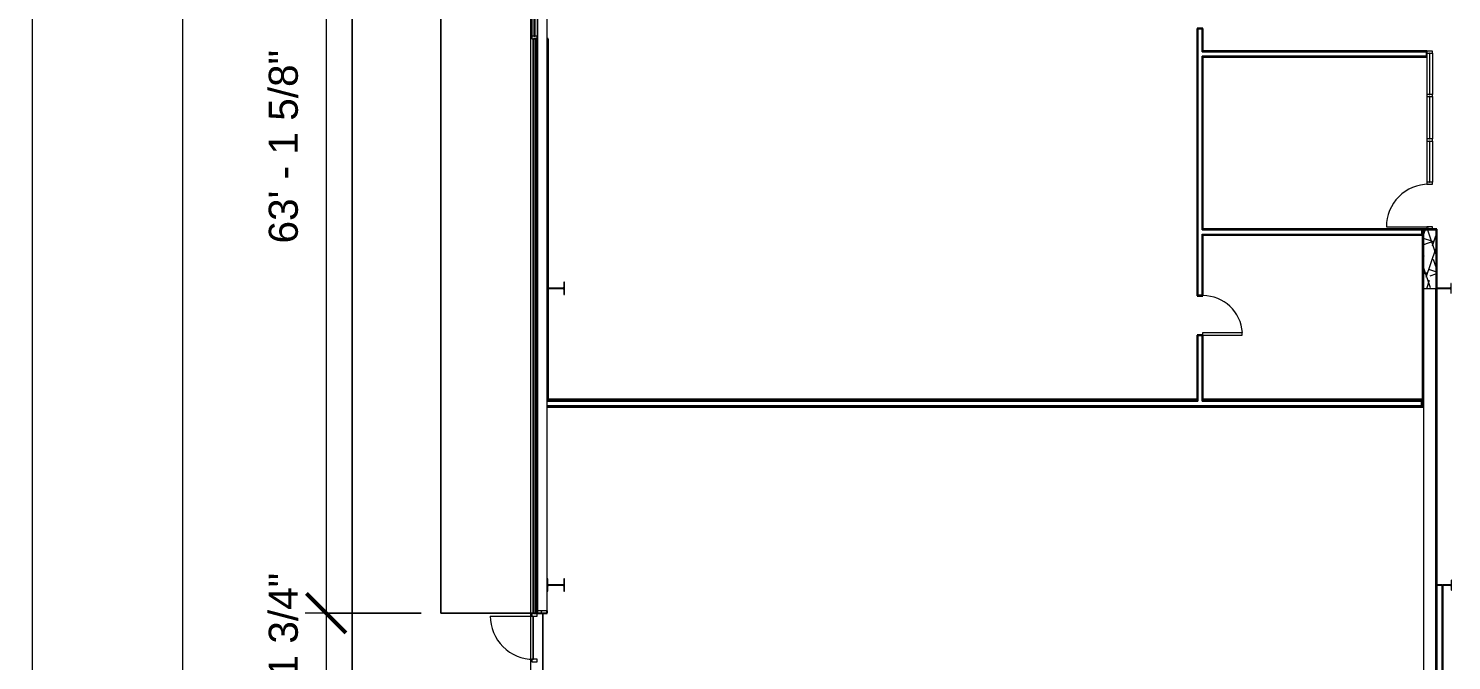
# Model space of a CAD drawing. Header units: inches. Extents: x 20008 to 27263, y -26025 to -19005.
# Drawn here: x 21648 to 22804, y -21688 to -21174 of the extents above; entities that cross this region are included whole.
import ezdxf

# ---------------------------------------------------------------- set-up
doc = ezdxf.new("R2010")
doc.units = ezdxf.units.IN
doc.header["$MEASUREMENT"] = 0
for name, color, linetype, lineweight in [('A-ANNO-DIMS', 211, 'Continuous', 9), ('A-ANNO-DIMS-256', 211, 'Continuous', 9), ('A-DOOR', 31, 'Continuous', 9), ('A-FLOR', 192, 'Continuous', 9), ('A-GLAZ-CURT', 52, 'Continuous', 9), ('A-GLAZ-CWMG', 51, 'Continuous', 9), ('A-WALL', 113, 'Continuous', 9), ('A-WALL-PATT', 111, 'Continuous', 25), ('C-TOPO', 7, 'Continuous', 9), ('Conc', 7, 'Continuous', 13), ('I-WALL', 2, 'Continuous', 9), ('L-SITE-WALL', 31, 'Continuous', 9), ('S-BEAM', 12, 'Continuous', 9), ('S-COLS', 52, 'Continuous', 9)]:
    doc.layers.add(name, color=color, linetype=linetype, lineweight=lineweight)
doc.styles.add('Arial_2', font='arial.ttf', dxfattribs={"height": 23.60479})
doc.dimstyles.new('Linear_-_3_32__Arial_1', dxfattribs={"dimscale": 12, "dimtxt": 24, "dimasz": 2.666667, "dimexe": 2, "dimexo": 1.333333, "dimgap": 1.333333, "dimtad": 1, "dimdec": 4, "dimrnd": 0.0625, "dimzin": 1, "dimdsep": 46, "dimlunit": 4, "dimtxsty": 'Arial_2', "dimblk1": 'OBLIQUE', "dimblk2": 'OBLIQUE', "dimsah": 1, "dimcen": 0.09, "dimdle": 2, "dimazin": 0, "dimtfac": 1, "dimtdec": 4, "dimtix": 1, "dimtmove": 0, "dimatfit": 3, "dimfxl": 1, "dimtvp": 1, "dimtfill": 1, "dimfrac": 2, "dimtolj": 1, "dimtzin": 0, "dimarcsym": 2})
pattern_1 = [(0, (0, 0), (81.92, 20.48), [3.379, -58.061, 3.379, -58.061, -327.68]), (0, (0, 0), (81.92, 20.48), [-122.88, 3.379, -119.501, 3.379, -58.061, -143.36]), (0, (0, 0), (81.92, 20.48), [-307.2, 3.379, -37.581, 3.379, -99.021]), (120, (30.72, 10.24), (-58.6962, 60.704801), [3.379, -58.061, 3.379, -58.061, -327.68]), (120, (30.72, 10.24), (-58.6962, 60.704801), [-122.88, 3.379, -119.501, 3.379, -58.061, -143.36]), (120, (30.72, 10.24), (-58.6962, 60.704801), [-307.2, 3.379, -37.581, 3.379, -99.021]), (240, (40.96, 51.2), (-23.2238, -81.184801), [3.379, -58.061, 3.379, -58.061, -327.68]), (240, (40.96, 51.2), (-23.2238, -81.184801), [-122.88, 3.379, -119.501, 3.379, -58.061, -143.36]), (240, (40.96, 51.2), (-23.2238, -81.184801), [-307.2, 3.379, -37.581, 3.379, -99.021])]
pattern_2 = [(161.57, (1.28, 1.28), (-10.24040374, -0.00056827), [0, -72.858, 8.09, 0]), (18.43, (-1.28, 1.28), (-10.24040374, 0.00056827), [0, -72.858, 8.09, 0]), (108.43, (1.28, 1.28), (5.1184649, -25.6019259), [24.282, -56.666]), (71.57, (-1.28, 1.28), (5.1184649, 25.6019259), [24.282, -56.666])]
pattern_3 = [(0, (0, 0), (0, 32), []), (90, (0, 0), (-32, 2e-15), [])]

# ---------------------------------------------------------------- blocks, each defined once
blk = doc.blocks.new('Struct_Xcel_Sports Complex_rvt-1-Site Plan - Phase 1')
at = {"layer": 'A-FLOR', "color": 7}
blk.add_line((22066.1, -21722.9), (22066.1, -21649.2), dxfattribs=at)
at = {"layer": 'L-SITE-WALL', "color": 7}
for p, q in [((22058.1, -21649.4), (22058.1, -21182.1)), ((22066.1, -21649.2), (22066.1, -21722.9)), ((22058.1, -21686.6), (22058.1, -21651.4))]:
    blk.add_line(p, q, dxfattribs=at)
blk = doc.blocks.new('Rectangular Mullion - Exterior 2_ x 4_5_-1146635-Site Plan - Phase 1')
at = {"layer": 'A-GLAZ-CWMG', "lineweight": 13}
for p, q in [((0, 3), (-2, 3)), ((-2, 3), (-2, -1.5)), ((0, -1.5), (0, 3)), ((-2, -1.5), (0, -1.5))]:
    blk.add_line(p, q, dxfattribs=at)
blk = doc.blocks.new('Girt_C - 10_D-1253530-Site Plan - Phase 1')
at = {"layer": 'S-BEAM'}
for p, q in [((22781.4, -21385.1), (22781.4, -22273.2)), ((22781.4, -21385.1), (22781.6, -21385.1)), ((22781.6, -21385.1), (22791.2, -21385.1)), ((22791.2, -21385.1), (22791.4, -21385.1)), ((22791.4, -22273.2), (22791.4, -21385.1)), ((22781.6, -22273.2), (22781.4, -22273.2)), ((22791.2, -22273.2), (22781.6, -22273.2)), ((22791.4, -22273.2), (22791.2, -22273.2))]:
    blk.add_line(p, q, dxfattribs=at)
blk = doc.blocks.new('Girt_C - 8_D-1405510-Site Plan - Phase 1')
at = {"layer": 'S-BEAM'}
for p, q in [((22061.6, -20895.6), (22061.6, -21647.2)), ((22061.6, -20895.6), (22061.8, -20895.6)), ((22061.8, -20895.6), (22069.5, -20895.6)), ((22069.5, -20895.6), (22069.6, -20895.6)), ((22069.6, -21647.2), (22069.6, -20895.6)), ((22061.8, -21647.2), (22061.6, -21647.2)), ((22069.5, -21647.2), (22061.8, -21647.2)), ((22069.6, -21647.2), (22069.5, -21647.2))]:
    blk.add_line(p, q, dxfattribs=at)
blk = doc.blocks.new('System Panel - INSULATED LOW-E GLAZING _SEE ELEVATIONS FOR U-FACTOR_ SHGC_ _ LT_-827433-Site Plan - Phase 1')
at = {"layer": 'A-GLAZ-CURT'}
for p, q in [((17.09375, -0.25), (-17.09375, -0.25)), ((-17.09375, -0.25), (-17.09375, -1.25)), ((-17.09375, -1.25), (-17.09375, -0.25)), ((17.09375, -0.25), (-17.09375, -0.25)), ((-17.09375, -1.25), (17.09375, -1.25)), ((-17.09375, -1.25), (17.09375, -1.25)), ((17.09375, -1.25), (17.09375, -0.25)), ((17.09375, -0.25), (17.09375, -1.25))]:
    blk.add_line(p, q, dxfattribs=at)
blk = doc.blocks.new('Rectangular Mullion - Exterior 2_ x 4_5_-V74-Site Plan - Phase 1')
at = {"layer": 'A-GLAZ-CWMG'}
for p, q in [((22057, -22300.4), (22057, -22334.6)), ((22061.5, -22300.4), (22061.5, -22334.6))]:
    blk.add_line(p, q, dxfattribs=at)
blk = doc.blocks.new('Door_Single_Storefront - one-1371407-Site Plan - Phase 1')
at = {"layer": 'A-DOOR'}
blk.add_line((-17.21875, 34.4375), (-17.21875, 0), dxfattribs=at)
blk.add_arc((-17.21875, 0), 34.4375, 360, 90, dxfattribs=at)
blk = doc.blocks.new('System Panel - Interior Glazing-1576800-Site Plan - Phase 1')
at = {"layer": 'A-GLAZ-CURT'}
for p, q in [((16.71875, -0.5625), (-16.71875, -0.5625)), ((-16.71875, -0.5625), (-16.71875, -0.9375)), ((-16.71875, -0.9375), (16.71875, -0.9375)), ((16.71875, -0.9375), (16.71875, -0.5625))]:
    blk.add_line(p, q, dxfattribs=at)
blk = doc.blocks.new('System Panel - Interior Glazing-1220293-Site Plan - Phase 1')
at = {"layer": 'A-GLAZ-CURT'}
for p, q in [((17.21875, -0.5625), (-17.21875, -0.5625)), ((-17.21875, -0.5625), (-17.21875, -0.9375)), ((-17.21875, -0.9375), (17.21875, -0.9375)), ((17.21875, -0.9375), (17.21875, -0.5625))]:
    blk.add_line(p, q, dxfattribs=at)
blk = doc.blocks.new('Rectangular Mullion - Interior 1_75_ x 4_5_-1575586-Site Plan - Phase 1')
at = {"layer": 'A-GLAZ-CWMG'}
for p, q in [((22784.1, -21229.1), (22784.1, -21263.6)), ((22788.6, -21229.1), (22788.6, -21263.6))]:
    blk.add_line(p, q, dxfattribs=at)
blk = doc.blocks.new('Rectangular Mullion - Interior 1_75_ x 4_5_-1575597-Site Plan - Phase 1')
at = {"layer": 'A-GLAZ-CWMG', "lineweight": 13}
for p, q in [((0, 3), (-1.75, 3)), ((-1.75, 3), (-1.75, -1.5)), ((0, -1.5), (0, 3)), ((-1.75, -1.5), (0, -1.5))]:
    blk.add_line(p, q, dxfattribs=at)
blk = doc.blocks.new('Rectangular Mullion - Interior 1_75_ x 4_5_-1575587-Site Plan - Phase 1')
at = {"layer": 'A-GLAZ-CWMG', "lineweight": 13}
for p, q in [((-0.875, 3), (0.875, 3)), ((-0.875, -1.5), (-0.875, 3)), ((0.875, 3), (0.875, -1.5)), ((0.875, -1.5), (-0.875, -1.5))]:
    blk.add_line(p, q, dxfattribs=at)
blk = doc.blocks.new('Rectangular Mullion - Interior 1_75_ x 4_5_-1220297-Site Plan - Phase 1')
at = {"layer": 'A-GLAZ-CWMG', "lineweight": 13}
for p, q in [((-1.75, 3), (0, 3)), ((-1.75, -1.5), (-1.75, 3)), ((0, 3), (0, -1.5)), ((0, -1.5), (-1.75, -1.5))]:
    blk.add_line(p, q, dxfattribs=at)
blk = doc.blocks.new('Door_Single_Storefront - one-1371400-Site Plan - Phase 1')
at = {"layer": 'A-DOOR'}
blk.add_line((-17.59375, -35.1875), (-17.59375, 0), dxfattribs=at)
blk.add_arc((-17.59375, 0), 35.1875, 270, 0, dxfattribs=at)
blk = doc.blocks.new('Rectangular Mullion - Exterior 2_ x 4_5_-1305178-Site Plan - Phase 1')
at = {"layer": 'A-GLAZ-CWMG', "lineweight": 13}
for p, q in [((0, 1.5), (-2, 1.5)), ((-2, 1.5), (-2, -3)), ((0, -3), (0, 1.5)), ((-2, -3), (0, -3))]:
    blk.add_line(p, q, dxfattribs=at)
blk = doc.blocks.new('Rectangular Mullion - Exterior 2_ x 4_5_-827470-Site Plan - Phase 1')
at = {"layer": 'A-GLAZ-CWMG', "lineweight": 13}
for p, q in [((-1, 1.5), (1, 1.5)), ((-1, -3), (-1, 1.5)), ((1, 1.5), (1, -3)), ((1, -3), (-1, -3))]:
    blk.add_line(p, q, dxfattribs=at)
blk = doc.blocks.new('Single-Flush - 32_ x 84_-489871-Site Plan - Phase 1')
at = {"layer": 'A-DOOR', "lineweight": 13}
for p, q in [((14, 2.4), (14, 34.4)), ((16, 34.4), (14, 34.4)), ((16, 2.4), (16, 34.4)), ((16, 2.4), (14, 2.4))]:
    blk.add_line(p, q, dxfattribs=at)
at = {"layer": 'A-DOOR'}
blk.add_arc((16, 2.4), 32.1, 93.5759, 180, dxfattribs=at)
blk = doc.blocks.new('Round Bar - 1_-1251605-Site Plan - Phase 1')
at = {"layer": 'S-BEAM'}
for p, q in [((22796.3, -21626.3), (22796.3, -21749)), ((22797.3, -21749), (22797.3, -21626.3))]:
    blk.add_line(p, q, dxfattribs=at)
for start_param, end_param in [(0, 3.141593), (3.141593, 6.283185)]:
    blk.add_ellipse((22796.8, -21626.3), major_axis=(0.5, 0), ratio=0.836579, start_param=start_param, end_param=end_param, dxfattribs=at)
blk = doc.blocks.new('System Panel - Interior Glazing-1220302-Site Plan - Phase 1')
at = {"layer": 'A-GLAZ-CURT'}
for p, q in [((16.71875, -0.5625), (-16.71875, -0.5625)), ((-16.71875, -0.5625), (-16.71875, -0.9375)), ((-16.71875, -0.9375), (16.71875, -0.9375)), ((16.71875, -0.9375), (16.71875, -0.5625))]:
    blk.add_line(p, q, dxfattribs=at)
blk = doc.blocks.new('Rectangular Mullion - Interior 1_75_ x 4_5_-1574000-Site Plan - Phase 1')
at = {"layer": 'A-GLAZ-CWMG'}
for p, q in [((22784.1, -21196.9), (22784.1, -21227.4)), ((22788.6, -21193.9), (22788.6, -21227.4))]:
    blk.add_line(p, q, dxfattribs=at)
blk = doc.blocks.new('Rectangular Mullion - Interior 1_75_ x 4_5_-1220290-Site Plan - Phase 1')
at = {"layer": 'A-GLAZ-CWMG', "lineweight": 13}
for p, q in [((-0.875, 3), (0.875, 3)), ((-0.875, -1.5), (-0.875, 3)), ((0.875, 3), (0.875, -1.5)), ((0.875, -1.5), (-0.875, -1.5))]:
    blk.add_line(p, q, dxfattribs=at)
blk = doc.blocks.new('Rectangular Mullion - Exterior 2_ x 4_5_-V81-Site Plan - Phase 1')
at = {"layer": 'A-GLAZ-CWMG'}
for p, q in [((22784.1, -21265.3), (22784.1, -21298.7)), ((22788.6, -21265.3), (22788.6, -21298.7))]:
    blk.add_line(p, q, dxfattribs=at)
blk = doc.blocks.new('DIMBLOCK35-Site Plan - Phase 1')
at = {"layer": 'A-ANNO-DIMS-256', "transparency": 16777216}
for p, q in [((21651.2, -19417.1), (21651.2, -23103.1)), ((21657.9, -19441.1), (21627.2, -19441.1)), ((21651.2, -19441.1), (21657.9, -19441.1)), ((22015.2, -23103.1), (21627.2, -23103.1)), ((21651.2, -23103.1), (22015.2, -23103.1))]:
    blk.add_line(p, q, dxfattribs=at)
at = {"layer": 'A-ANNO-DIMS-256', "lineweight": 50, "transparency": 16777216}
for p, q in [((21651.2, -19441.1), (21635.2, -19425.1)), ((21651.2, -19441.1), (21667.2, -19457.1)), ((21651.2, -23103.1), (21635.2, -23087.1)), ((21651.2, -23103.1), (21667.2, -23119.1))]:
    blk.add_line(p, q, dxfattribs=at)
at = {"layer": 'A-ANNO-DIMS-256', "color": 0, "transparency": 16777216, "insert": (21604.6, -21332.1), "char_height": 23.6, "width": 144, "attachment_point": 1, "rotation": 90, "line_spacing_factor": 0.938532, "style": 'Arial_2', "bg_fill": 3, "box_fill_scale": 1.25, "bg_fill_color": 0, "bg_fill_transparency": 0}
blk.add_mtext('305\' - 2"', dxfattribs=at)
blk = doc.blocks.new('_Oblique')
at = {"color": 0, "linetype": 'ByBlock', "lineweight": -2}
blk.add_line((-0.5, -0.5), (0.5, 0.5), dxfattribs=at)
blk = doc.blocks.new('DIMBLOCK67-Site Plan - Phase 1')
at = {"layer": 'A-ANNO-DIMS-256', "lineweight": 50, "transparency": 16777216}
for p, q in [((21890.1, -20891.6), (21874.1, -20875.6)), ((21890.1, -20891.6), (21906.1, -20907.6)), ((21890.1, -21649.2), (21874.1, -21633.2)), ((21890.1, -21649.2), (21906.1, -21665.2))]:
    blk.add_line(p, q, dxfattribs=at)
at = {"layer": 'A-ANNO-DIMS-256', "transparency": 16777216}
for p, q in [((21890.1, -20867.6), (21890.1, -21649.2)), ((22042.8, -20891.6), (21866.1, -20891.6)), ((21890.1, -20891.6), (22042.8, -20891.6)), ((21967.2, -21649.2), (21866.1, -21649.2)), ((21890.1, -21649.2), (21967.2, -21649.2))]:
    blk.add_line(p, q, dxfattribs=at)
at = {"layer": 'A-ANNO-DIMS-256', "color": 0, "transparency": 16777216, "insert": (21843.4, -21348.6), "char_height": 23.605, "width": 187.865, "attachment_point": 1, "rotation": 90, "line_spacing_factor": 0.938532, "style": 'Arial_2', "bg_fill": 3, "box_fill_scale": 1.25, "bg_fill_color": 0, "bg_fill_transparency": 0}
blk.add_mtext('63\' - 1 5/8"', dxfattribs=at)
blk = doc.blocks.new('DIMBLOCK68-Site Plan - Phase 1')
at = {"layer": 'A-ANNO-DIMS-256', "lineweight": 50, "transparency": 16777216}
for p, q in [((21890.1, -21649.2), (21874.1, -21633.2)), ((21890.1, -21649.2), (21906.1, -21665.2)), ((21890.1, -21722.9), (21874.1, -21706.9)), ((21890.1, -21722.9), (21906.1, -21738.9))]:
    blk.add_line(p, q, dxfattribs=at)
at = {"layer": 'A-ANNO-DIMS-256', "transparency": 16777216}
for p, q in [((21967.2, -21649.2), (21866.1, -21649.2)), ((21890.1, -21649.2), (21890.1, -21722.9)), ((21890.1, -21649.2), (21967.2, -21649.2)), ((21967.2, -21722.9), (21866.1, -21722.9)), ((21890.1, -21722.9), (21967.2, -21722.9))]:
    blk.add_line(p, q, dxfattribs=at)
at = {"layer": 'A-ANNO-DIMS-256', "color": 0, "transparency": 16777216, "insert": (21843.4, -21755.3), "char_height": 23.605, "width": 166.154, "attachment_point": 1, "rotation": 90, "line_spacing_factor": 0.938532, "style": 'Arial_2', "bg_fill": 3, "box_fill_scale": 1.25, "bg_fill_color": 0, "bg_fill_transparency": 0}
blk.add_mtext('6\' - 1 3/4"', dxfattribs=at)
blk = doc.blocks.new('DIMBLOCK84-Site Plan - Phase 1')
at = {"layer": 'A-ANNO-DIMS-256', "lineweight": 50, "transparency": 16777216}
for p, q in [((21773.6, -20891.6), (21757.6, -20875.6)), ((21773.6, -20891.6), (21789.6, -20907.6)), ((21773.6, -22798.8), (21757.6, -22782.8)), ((21773.6, -22798.8), (21789.6, -22814.8))]:
    blk.add_line(p, q, dxfattribs=at)
at = {"layer": 'A-ANNO-DIMS-256', "transparency": 16777216}
for p, q in [((22042.8, -20891.6), (21749.6, -20891.6)), ((21773.6, -22798.8), (21773.6, -20891.6)), ((21773.6, -20891.6), (22042.8, -20891.6)), ((22042.1, -22798.8), (21749.6, -22798.8)), ((21773.6, -22798.8), (22042.1, -22798.8))]:
    blk.add_line(p, q, dxfattribs=at)
at = {"layer": 'A-ANNO-DIMS-256', "color": 0, "transparency": 16777216, "insert": (21726.9, -21941.5), "char_height": 23.605, "width": 231.286, "attachment_point": 1, "rotation": 90, "line_spacing_factor": 0.938532, "style": 'Arial_2', "bg_fill": 3, "box_fill_scale": 1.25, "bg_fill_color": 0, "bg_fill_transparency": 0}
blk.add_mtext('158\' - 11 1/4"', dxfattribs=at)

msp = doc.modelspace()

# ---------------------------------------------------------------- hatches: boundary and pattern name
at = {"layer": 'A-WALL-PATT', "lineweight": 9}
h = msp.add_hatch(dxfattribs=at)
h.set_pattern_fill('FP_9', color=256, style=0, pattern_type=2)
h.set_pattern_definition(pattern_1)
h.paths.add_polyline_path([(22598.024991, -21475.42781), (22598.024991, -21423.67781), (22599.774991, -21423.67781), (22599.774991, -21423.05281), (22597.399991, -21423.05281), (22597.399991, -21475.42781)], flags=0)
h.paths.add_polyline_path([(22599.774991, -21391.05281), (22599.774991, -21390.42781), (22598.024991, -21390.42781), (22598.024991, -21174.39656), (22599.774991, -21174.39656), (22599.774991, -21173.77156), (22597.399991, -21173.77156), (22597.399991, -21391.05281)], flags=0)
h.paths.add_polyline_path([(22599.774991, -21139.33406), (22599.774991, -21138.70906), (22598.024991, -21138.70906), (22598.024991, -20950.24031), (22599.774991, -20950.24031), (22599.774991, -20949.61531), (22597.399991, -20949.61531), (22597.399991, -21139.33406)], flags=0)
h.paths.add_polyline_path([(22599.774991, -20913.61531), (22599.774991, -20912.99031), (22598.024991, -20912.99031), (22598.024991, -20899.55281), (22597.399991, -20899.55281), (22597.399991, -20913.61531)], flags=0)
h = msp.add_hatch(dxfattribs=at)
h.set_pattern_fill('FP_9', color=256, style=0, pattern_type=2)
h.set_pattern_definition(pattern_1)
h.paths.add_polyline_path([(22601.524991, -21475.42781), (22602.149991, -21475.42781), (22602.149991, -21423.05281), (22599.774991, -21423.05281), (22599.774991, -21423.67781), (22601.524991, -21423.67781), (22601.524991, -21431.789601)], flags=0)
h.paths.add_polyline_path([(22602.149991, -21391.05281), (22602.149991, -21341.05281), (22601.524991, -21341.05281), (22601.524991, -21390.42781), (22599.774991, -21390.42781), (22599.774991, -21391.05281)], flags=0)
h.paths.add_polyline_path([(22602.149991, -21337.55281), (22602.149991, -21196.30281), (22601.524991, -21196.30281), (22601.524991, -21337.55281)], flags=0)
h.paths.add_polyline_path([(22602.149991, -21192.80281), (22602.149991, -21173.77156), (22599.774991, -21173.77156), (22599.774991, -21174.39656), (22601.524991, -21174.39656), (22601.524991, -21192.80281)], flags=0)
h.paths.add_polyline_path([(22599.774991, -21139.33406), (22602.149991, -21139.33406), (22602.149991, -21134.42781), (22601.524991, -21134.42781), (22601.524991, -21138.70906), (22599.774991, -21138.70906)], flags=0)
h.paths.add_polyline_path([(22601.524991, -21130.92781), (22602.149991, -21130.92781), (22602.149991, -20949.61531), (22599.774991, -20949.61531), (22599.774991, -20950.24031), (22601.524991, -20950.24031), (22601.524991, -21055.452101)], flags=0)
h.paths.add_polyline_path([(22599.774991, -20913.61531), (22602.149991, -20913.61531), (22602.149991, -20899.55281), (22601.524991, -20899.55281), (22601.524991, -20912.99031), (22599.774991, -20912.99031)], flags=0)
h = msp.add_hatch(dxfattribs=at)
h.set_pattern_fill('FP_12', color=256, style=0, pattern_type=2)
h.set_pattern_definition(pattern_3)
h.paths.add_polyline_path([(22060.140225, -21478.42781), (22061.140225, -21478.42781), (22061.140225, -21182.11531), (22060.140225, -21182.11531), (22060.140225, -21458.670851)], flags=0)
h = msp.add_hatch(dxfattribs=at)
h.set_pattern_fill('FP_9', color=256, style=0, pattern_type=2)
h.set_pattern_definition(pattern_1)
h.paths.add_polyline_path([(22783.514225, -21192.80281), (22784.139225, -21192.80281), (22784.139225, -21192.17781), (22602.149991, -21192.17781), (22602.149991, -21192.80281), (22645.665082, -21192.80281)], flags=0)
h = msp.add_hatch(dxfattribs=at)
h.set_pattern_fill('FP_9', color=256, style=0, pattern_type=2)
h.set_pattern_definition(pattern_1)
h.paths.add_polyline_path([(22602.149991, -21196.92781), (22784.139225, -21196.92781), (22784.139225, -21192.80281), (22783.514225, -21192.80281), (22783.514225, -21196.30281), (22602.149991, -21196.30281)], flags=0)
h = msp.add_hatch(dxfattribs=at)
h.set_pattern_fill('FP_9', color=256, style=0, pattern_type=2)
h.set_pattern_definition(pattern_1)
h.paths.add_polyline_path([(22780.014225, -21337.55281), (22780.639225, -21337.55281), (22780.639225, -21336.92781), (22602.149991, -21336.92781), (22602.149991, -21337.55281), (22645.665082, -21337.55281)], flags=0)
h = msp.add_hatch(dxfattribs=at)
h.set_pattern_fill('FP_9', color=256, style=0, pattern_type=2)
h.set_pattern_definition(pattern_1)
h.paths.add_polyline_path([(22602.149991, -21341.67781), (22780.639225, -21341.67781), (22780.639225, -21337.55281), (22780.014225, -21337.55281), (22780.014225, -21341.05281), (22602.149991, -21341.05281)], flags=0)
h = msp.add_hatch(dxfattribs=at)
h.set_pattern_fill('FP_10', color=256, style=0, pattern_type=2)
h.set_pattern_definition(pattern_2)
h.paths.add_polyline_path([(22781.390225, -21480.67781), (22781.4996, -21385.05281), (22791.389225, -21385.05281), (22791.389225, -21337.67781), (22781.389225, -21337.67781), (22781.389225, -21480.67781)], flags=0)
h = msp.add_hatch(dxfattribs=at)
h.set_pattern_fill('FP_9', color=256, style=0, pattern_type=2)
h.set_pattern_definition(pattern_1)
h.paths.add_polyline_path([(22780.639225, -21476.05281), (22780.639225, -21475.42781), (22601.524991, -21475.42781), (22601.524991, -21476.05281), (22780.014225, -21476.05281)], flags=0)
h.paths.add_polyline_path([(22084.489082, -21476.05281), (22598.024991, -21476.05281), (22598.024991, -21475.42781), (22069.640225, -21475.42781), (22069.640225, -21476.05281), (22070.390225, -21476.05281)], flags=0)
h = msp.add_hatch(dxfattribs=at)
h.set_pattern_fill('FP_9', color=256, style=0, pattern_type=2)
h.set_pattern_definition(pattern_1)
h.paths.add_polyline_path([(22780.639225, -21481.42781), (22780.639225, -21476.05281), (22780.014225, -21476.05281), (22780.014225, -21480.80281), (22069.640225, -21480.80281), (22069.640225, -21481.42781), (22779.278416, -21481.42781)], flags=0)
h = msp.add_hatch(dxfattribs=at)
h.set_pattern_fill('FP_9', color=256, style=0, pattern_type=2)
h.set_pattern_definition(pattern_1)
h.paths.add_polyline_path([(22779.389225, -21476.67781), (22780.014225, -21476.67781), (22780.014225, -21476.05281), (22601.524991, -21476.05281), (22601.524991, -21476.67781), (22779.278416, -21476.67781)], flags=0)
h.paths.add_polyline_path([(22598.024991, -21476.67781), (22598.024991, -21476.05281), (22069.640225, -21476.05281), (22069.640225, -21476.67781), (22538.774416, -21476.67781)], flags=0)
h = msp.add_hatch(dxfattribs=at)
h.set_pattern_fill('FP_9', color=256, style=0, pattern_type=2)
h.set_pattern_definition(pattern_1)
h.paths.add_polyline_path([(22779.278416, -21480.80281), (22780.014225, -21480.80281), (22780.014225, -21476.67781), (22779.389225, -21476.67781), (22779.278416, -21480.17781), (22069.640225, -21480.17781), (22069.640225, -21480.80281), (22752.555749, -21480.80281)], flags=0)
h = msp.add_hatch(dxfattribs=at)
h.set_pattern_fill('FP_12', color=256, style=0, pattern_type=2)
h.set_pattern_definition(pattern_3)
h.paths.add_polyline_path([(22061.140225, -21649.17781), (22061.140225, -21478.42781), (22060.140225, -21478.42781), (22060.140225, -21649.17781)], flags=0)
h = msp.add_hatch(dxfattribs=at)
h.set_pattern_fill('FP_10', color=256, style=0, pattern_type=2)
h.set_pattern_definition(pattern_2)
h.paths.add_polyline_path([(22061.640225, -21649.17781), (22069.640225, -21649.17781), (22069.53085, -21647.22781), (22061.640225, -21647.22781)], flags=0)
at = {"layer": 'S-COLS'}
h = msp.add_hatch(dxfattribs=at)
h.set_pattern_fill('FP_8', color=256, style=0, pattern_type=2)
h.set_pattern_definition([(45, (0, 0), (-25.342707, 25.342707), []), (45, (0, 38.4), (-25.342707, 25.342707), [])])
h.paths.add_polyline_path([(22069.640225, -21631.30281), (22070.073819, -21631.30281), (22070.073819, -21627.138748), (22070.276327, -21626.64985), (22070.765225, -21626.447342), (22082.515225, -21626.447342), (22083.004123, -21626.64985), (22083.206632, -21627.138748), (22083.206632, -21631.30281), (22083.640225, -21631.30281), (22083.640225, -21621.30281), (22083.206632, -21621.30281), (22083.206632, -21625.466873), (22083.004123, -21625.955771), (22082.515225, -21626.158279), (22070.765225, -21626.158279), (22070.276327, -21625.955771), (22070.073819, -21625.466873), (22070.073819, -21621.30281), (22069.640225, -21621.30281)], flags=0)

# ---------------------------------------------------------------- linework, layer by layer
at = {"layer": 'A-WALL'}
for p, q in [((22601.524991, -21174.39656), (22598.024991, -21174.39656)), ((22598.024991, -21174.39656), (22598.024991, -21390.42781)), ((22601.524991, -21192.80281), (22601.524991, -21174.39656)), ((22058.640225, -21182.11531), (22058.640225, -21649.17781)), ((22060.140225, -21182.11531), (22060.140225, -21649.17781)), ((22061.140225, -21182.11531), (22061.140225, -21649.17781)), ((22601.524991, -21192.80281), (22783.514225, -21192.80281)), ((22783.514225, -21196.30281), (22601.524991, -21196.30281)), ((22601.524991, -21337.55281), (22601.524991, -21196.30281)), ((22783.514225, -21192.80281), (22783.514225, -21196.30281)), ((22601.524991, -21337.55281), (22780.014225, -21337.55281)), ((22780.014225, -21341.05281), (22780.014225, -21337.55281)), ((22791.389225, -21337.67781), (22781.389225, -21337.67781)), ((22781.389225, -21337.67781), (22781.389225, -21385.05281)), ((22791.389225, -21337.67781), (22791.389225, -21385.05281)), ((22601.524991, -21390.42781), (22601.524991, -21341.05281)), ((22601.524991, -21341.05281), (22780.014225, -21341.05281)), ((22598.024991, -21390.42781), (22601.524991, -21390.42781)), ((22601.524991, -21423.67781), (22598.024991, -21423.67781)), ((22598.024991, -21423.67781), (22598.024991, -21476.67781)), ((22601.524991, -21476.67781), (22601.524991, -21423.67781)), ((22069.640225, -21475.42781), (22070.390225, -21475.42781)), ((22069.640225, -21476.05281), (22598.024991, -21476.05281)), ((22069.640225, -21476.67781), (22598.024991, -21476.67781)), ((22601.524991, -21476.05281), (22780.014225, -21476.05281)), ((22601.524991, -21476.67781), (22779.389225, -21476.67781)), ((22779.389225, -21476.67781), (22779.389225, -21480.17781)), ((22780.014225, -21480.80281), (22780.014225, -21476.05281)), ((22061.140225, -21478.42781), (22060.140225, -21478.42781)), ((22069.640225, -21480.17781), (22779.389225, -21480.17781)), ((22069.640225, -21480.80281), (22780.014225, -21480.80281)), ((22061.640225, -21647.22781), (22061.640225, -21649.17781))]:
    msp.add_line(p, q, dxfattribs=at)
at = {"layer": 'A-WALL', "lineweight": 25}
for p, q in [((22061.665346, -21182.11531), (22058.327725, -21182.11531)), ((22058.327725, -21182.11531), (22058.327725, -21649.17781)), ((22070.390225, -21182.11531), (22069.615105, -21182.11531)), ((22070.390225, -21475.42781), (22070.390225, -21182.11531)), ((22058.327725, -21649.17781), (22069.640225, -21649.17781)), ((22069.640225, -21649.17781), (22069.640225, -21647.22781))]:
    msp.add_line(p, q, dxfattribs=at)
at = {"layer": 'C-TOPO'}
for p, q in [((21911.235352, -21862.349121), (21911.235352, -19983.101074)), ((21911.235352, -19983.101074), (21911.235352, -21862.349121)), ((21983.235352, -19983.101074), (21983.235352, -21649.177734)), ((21983.235352, -21649.177734), (21983.235352, -19983.101074)), ((21983.235352, -21649.177734), (22058.140137, -21649.177734)), ((22058.140137, -21649.177734), (21983.235352, -21649.177734)), ((22058.140137, -21649.177734), (22058.140137, -21649.42781)), ((22058.140137, -21649.42781), (22058.140137, -21649.177734)), ((22058.140137, -21651.42781), (22058.140137, -21686.61531)), ((22058.140137, -21686.61531), (22058.140137, -21651.42781))]:
    msp.add_line(p, q, dxfattribs=at)
at = {"layer": 'Conc'}
for p, q in [((21911.235225, -19983.100554), (21911.235225, -22892.070698)), ((21983.235225, -19983.100554), (21983.235225, -21649.17781)), ((21983.235225, -21649.17781), (22058.140225, -21649.17781))]:
    msp.add_line(p, q, dxfattribs=at)
at = {"layer": 'I-WALL', "lineweight": 25}
for p, q in [((22597.399991, -21173.77156), (22597.399991, -21391.05281)), ((22602.149991, -21173.77156), (22597.399991, -21173.77156)), ((22602.149991, -21192.17781), (22602.149991, -21173.77156)), ((22784.139225, -21192.17781), (22602.149991, -21192.17781)), ((22602.149991, -21196.92781), (22784.139225, -21196.92781)), ((22602.149991, -21336.92781), (22602.149991, -21196.92781)), ((22784.139225, -21196.92781), (22784.139225, -21192.17781)), ((22792.139225, -21336.92781), (22602.149991, -21336.92781)), ((22780.639225, -21336.92781), (22780.639225, -21481.42781)), ((22780.639225, -21341.67781), (22780.639225, -21336.92781)), ((22792.139225, -22276.55281), (22792.139225, -21336.92781)), ((22602.149991, -21391.05281), (22602.149991, -21341.67781)), ((22602.149991, -21341.67781), (22780.639225, -21341.67781)), ((22597.399991, -21391.05281), (22602.149991, -21391.05281)), ((22597.399991, -21423.05281), (22597.399991, -21475.42781)), ((22602.149991, -21423.05281), (22597.399991, -21423.05281)), ((22602.149991, -21475.42781), (22602.149991, -21423.05281)), ((22597.399991, -21475.42781), (22070.390225, -21475.42781)), ((22780.639225, -21475.42781), (22602.149991, -21475.42781)), ((22780.639225, -21481.42781), (22780.639225, -21475.42781)), ((22069.640225, -21481.42781), (22781.389225, -21481.42781)), ((22792.139225, -21481.42781), (22791.389225, -21481.42781))]:
    msp.add_line(p, q, dxfattribs=at)
at = {"layer": 'L-SITE-WALL'}
for p, q in [((22056.140225, -22800.80281), (22056.140225, -20889.55281)), ((22058.140225, -21182.11531), (22058.140225, -21649.42781)), ((22058.140225, -21651.42781), (22058.140225, -21686.61531))]:
    msp.add_line(p, q, dxfattribs=at)
at = {"layer": 'S-COLS', "lineweight": 15}
for p, q in [((22070.073819, -21380.05281), (22069.640225, -21380.05281)), ((22070.073819, -21384.216873), (22070.073819, -21380.05281)), ((22083.640225, -21380.05281), (22083.206632, -21380.05281)), ((22083.206632, -21380.05281), (22083.206632, -21384.216873)), ((22083.640225, -21390.05281), (22083.640225, -21380.05281)), ((22791.823819, -21381.05281), (22791.390225, -21381.05281)), ((22791.390225, -21381.05281), (22791.390225, -21385.05281)), ((22791.823819, -21384.216873), (22791.823819, -21381.05281)), ((22803.890225, -21381.05281), (22803.456632, -21381.05281)), ((22803.456632, -21381.05281), (22803.456632, -21384.216873)), ((22803.890225, -21389.05281), (22803.890225, -21381.05281)), ((22069.640225, -21390.05281), (22070.073819, -21390.05281)), ((22070.073819, -21390.05281), (22070.073819, -21385.888748)), ((22082.515225, -21384.908279), (22070.765225, -21384.908279)), ((22070.765225, -21385.197342), (22082.515225, -21385.197342)), ((22083.206632, -21385.888748), (22083.206632, -21390.05281)), ((22083.206632, -21390.05281), (22083.640225, -21390.05281)), ((22791.390225, -21389.05281), (22791.823819, -21389.05281)), ((22791.823819, -21389.05281), (22791.823819, -21385.888748)), ((22802.765225, -21384.908279), (22792.515225, -21384.908279)), ((22792.515225, -21385.197342), (22802.765225, -21385.197342)), ((22803.456632, -21385.888748), (22803.456632, -21389.05281)), ((22803.456632, -21389.05281), (22803.890225, -21389.05281)), ((22070.073819, -21621.30281), (22069.640225, -21621.30281)), ((22070.073819, -21625.466873), (22070.073819, -21621.30281)), ((22070.073819, -21631.30281), (22070.073819, -21627.138748)), ((22082.515225, -21626.158279), (22070.765225, -21626.158279)), ((22070.765225, -21626.447342), (22082.515225, -21626.447342)), ((22083.640225, -21621.30281), (22083.206632, -21621.30281)), ((22083.206632, -21621.30281), (22083.206632, -21625.466873)), ((22083.206632, -21627.138748), (22083.206632, -21631.30281)), ((22083.640225, -21631.30281), (22083.640225, -21621.30281)), ((22791.823819, -21622.30281), (22791.390225, -21622.30281)), ((22791.823819, -21625.466873), (22791.823819, -21622.30281)), ((22791.823819, -21630.30281), (22791.823819, -21627.138748)), ((22796.334216, -21626.158279), (22792.515225, -21626.158279)), ((22792.515225, -21626.447342), (22796.265225, -21626.447342)), ((22803.015225, -21626.158279), (22797.196235, -21626.158279)), ((22797.265225, -21626.447342), (22803.015225, -21626.447342)), ((22804.140225, -21622.30281), (22803.706632, -21622.30281)), ((22803.706632, -21622.30281), (22803.706632, -21625.466873)), ((22803.706632, -21627.138748), (22803.706632, -21630.30281)), ((22804.140225, -21630.30281), (22804.140225, -21622.30281)), ((22069.640225, -21631.30281), (22070.073819, -21631.30281)), ((22083.206632, -21631.30281), (22083.640225, -21631.30281)), ((22791.390225, -21630.30281), (22791.823819, -21630.30281)), ((22803.706632, -21630.30281), (22804.140225, -21630.30281))]:
    msp.add_line(p, q, dxfattribs=at)
for centre, start, end in [((22070.765225, -21384.216873), 180, 270), ((22082.515225, -21384.216873), 270, 0), ((22792.515225, -21384.216873), 180, 270), ((22802.765225, -21384.216873), 270, 0), ((22070.765225, -21385.888748), 90, 180), ((22082.515225, -21385.888748), 0, 90), ((22792.515225, -21385.888748), 90, 180), ((22802.765225, -21385.888748), 0, 90), ((22070.765225, -21625.466873), 180, 270), ((22070.765225, -21627.138748), 90, 180), ((22082.515225, -21625.466873), 270, 0), ((22082.515225, -21627.138748), 0, 90), ((22792.515225, -21625.466873), 180, 270), ((22792.515225, -21627.138748), 90, 180), ((22803.015225, -21625.466873), 270, 0), ((22803.015225, -21627.138748), 0, 90)]:
    msp.add_arc(centre, 0.691406, start, end, dxfattribs=at)

# ---------------------------------------------------------------- block references
at = {"layer": 'A-DOOR'}
for name, p, rotation in [('Door_Single_Storefront - one-1371407-Site Plan - Phase 1', (22785.639225, -21317.70906), 90), ('Single-Flush - 32_ x 84_-489871-Site Plan - Phase 1', (22599.774991, -21407.05281), 269.9999999999996), ('Door_Single_Storefront - one-1371400-Site Plan - Phase 1', (22058.515225, -21669.02156), 270)]:
    msp.add_blockref(name, p, dxfattribs=dict(at, rotation=rotation))
at = {"layer": 'A-GLAZ-CURT'}
for name, p, rotation in [('System Panel - INSULATED LOW-E GLAZING _SEE ELEVATIONS FOR U-FACTOR_ SHGC_ _ LT_-827433-Site Plan - Phase 1', (22058.515225, -21163.02156), 89.99999999996285), ('System Panel - Interior Glazing-1220302-Site Plan - Phase 1', (22785.639225, -21210.64656), 90), ('System Panel - Interior Glazing-1220293-Site Plan - Phase 1', (22785.639225, -21246.33406), 90), ('System Panel - Interior Glazing-1576800-Site Plan - Phase 1', (22785.639225, -21282.02156), 90)]:
    msp.add_blockref(name, p, dxfattribs=dict(at, rotation=rotation))
at = {"layer": 'A-GLAZ-CWMG'}
for name, p in [('Rectangular Mullion - Exterior 2_ x 4_5_-V74-Site Plan - Phase 1', (0, 1154.4375)), ('Rectangular Mullion - Interior 1_75_ x 4_5_-1574000-Site Plan - Phase 1', (0, 0)), ('Rectangular Mullion - Interior 1_75_ x 4_5_-1575586-Site Plan - Phase 1', (0, 0)), ('Rectangular Mullion - Exterior 2_ x 4_5_-V81-Site Plan - Phase 1', (0, 0))]:
    msp.add_blockref(name, p, dxfattribs=at)
for name, p, rotation in [('Rectangular Mullion - Exterior 2_ x 4_5_-1146635-Site Plan - Phase 1', (22058.515225, -21182.11531), 269.9999999999629), ('Rectangular Mullion - Interior 1_75_ x 4_5_-1575597-Site Plan - Phase 1', (22785.639225, -21336.67781), 270), ('Rectangular Mullion - Exterior 2_ x 4_5_-1305178-Site Plan - Phase 1', (22058.515225, -21649.42781), 90)]:
    msp.add_blockref(name, p, dxfattribs=dict(at, rotation=rotation))
at = {"layer": 'A-GLAZ-CWMG', "extrusion": (0, 0, -1)}
for name, p, rotation in [('Rectangular Mullion - Interior 1_75_ x 4_5_-1220297-Site Plan - Phase 1', (-22785.639225, -21192.17781), 90), ('Rectangular Mullion - Interior 1_75_ x 4_5_-1220290-Site Plan - Phase 1', (-22785.639225, -21228.24031), 90), ('Rectangular Mullion - Interior 1_75_ x 4_5_-1575587-Site Plan - Phase 1', (-22785.639225, -21264.42781), 90), ('Rectangular Mullion - Interior 1_75_ x 4_5_-1575587-Site Plan - Phase 1', (-22785.639225, -21299.61531), 90), ('Rectangular Mullion - Exterior 2_ x 4_5_-827470-Site Plan - Phase 1', (-22058.515225, -21687.61531), 270)]:
    msp.add_blockref(name, p, dxfattribs=dict(at, rotation=rotation))
at = {"layer": 'S-BEAM'}
for name in ['Girt_C - 8_D-1405510-Site Plan - Phase 1', 'Girt_C - 10_D-1253530-Site Plan - Phase 1', 'Round Bar - 1_-1251605-Site Plan - Phase 1']:
    msp.add_blockref(name, (0, 0), dxfattribs=at)

# ---------------------------------------------------------------- next in the draw order: dimensions: what is measured, and where the dimension line sits
at = {"layer": 'A-ANNO-DIMS'}
dim = msp.add_linear_dim(base=(21651.224704, -23103.085554), p1=(21673.852121, -19441.085554), p2=(22031.235225, -23103.085554), angle=90, dimstyle='Linear_-_3_32__Arial_1', override={"dimpost": '<>', "dimfxl": 3679.397598}, dxfattribs=at)
dim.commit()
dim.dimension.update_dxf_attribs({"geometry": 'DIMBLOCK35-Site Plan - Phase 1', "text_midpoint": (21623.164685, -21272.085554)})

# ---------------------------------------------------------------- next in the draw order: dimensions: what is measured, and where the dimension line sits
dim = msp.add_linear_dim(base=(21890.060601, -21649.17781), p1=(22058.765225, -20891.55281), p2=(21983.235225, -21649.17781), angle=90, dimstyle='Linear_-_3_32__Arial_1', override={"dimpost": '<>', "dimfxl": 761.380602}, dxfattribs=at)
dim.commit()
dim.dimension.update_dxf_attribs({"geometry": 'DIMBLOCK67-Site Plan - Phase 1', "text_midpoint": (21861.847617, -21270.36531)})

# ---------------------------------------------------------------- next in the draw order: dimensions: what is measured, and where the dimension line sits
dim = msp.add_linear_dim(base=(21890.060601, -21722.92781), p1=(21983.235225, -21649.17781), p2=(21983.235225, -21722.92781), angle=90, dimstyle='Linear_-_3_32__Arial_1', override={"dimpost": '<>', "dimfxl": 73.75}, dxfattribs=at)
dim.commit()
dim.dimension.update_dxf_attribs({"geometry": 'DIMBLOCK68-Site Plan - Phase 1', "text_midpoint": (21861.847617, -21686.05281)})

# ---------------------------------------------------------------- next in the draw order: dimensions: what is measured, and where the dimension line sits
dim = msp.add_linear_dim(base=(21773.567657, -20891.55281), p1=(22058.140225, -22798.80281), p2=(22058.765225, -20891.55281), angle=90, dimstyle='Linear_-_3_32__Arial_1', override={"dimpost": '<>', "dimfxl": 1907.250102}, dxfattribs=at)
dim.commit()
dim.dimension.update_dxf_attribs({"geometry": 'DIMBLOCK84-Site Plan - Phase 1', "text_midpoint": (21745.362724, -21845.17781)})

# ---------------------------------------------------------------- next in the draw order: block references
at = {"lineweight": 5}
msp.add_blockref('Struct_Xcel_Sports Complex_rvt-1-Site Plan - Phase 1', (0, 0), dxfattribs=at)

doc.saveas('drawing.dxf')
